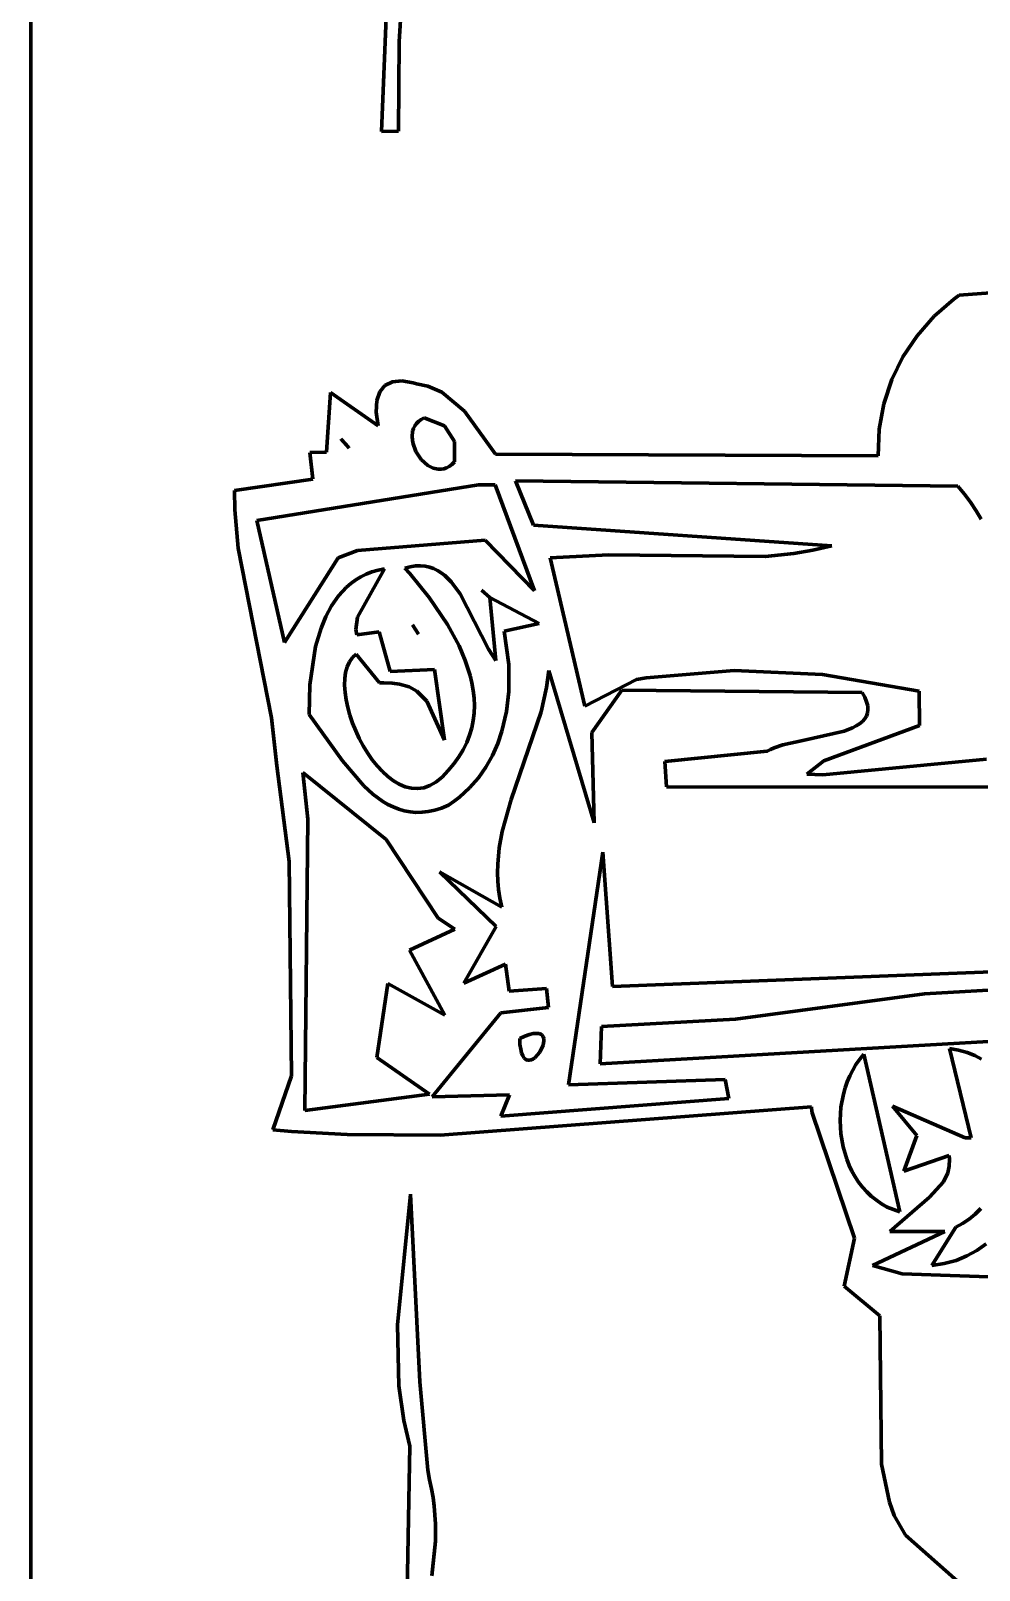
# Model space of a CAD drawing. Header units: millimetres. Extents: x 0 to 10.2, y 0 to 7.
# Drawn here: x 0 to 0.734, y 2.654 to 3.846 of the extents above; entities that cross this region are included whole.
import ezdxf

# ---------------------------------------------------------------- set-up
doc = ezdxf.new("R2010")
doc.units = ezdxf.units.MM
doc.layers.add('color#030303ff', color=7, linetype='CONTINUOUS', lineweight=100)
doc.layers.add('color#ffffffff', color=7, linetype='CONTINUOUS', lineweight=100)

msp = doc.modelspace()

# ---------------------------------------------------------------- linework, layer by layer
at = {"layer": 'color#030303ff'}
for p, q in [((0.2716, 3.7685), (0.2867, 4.1432)), ((0.2971, 4.028), (0.2852, 3.8378)), ((0.2852, 3.8378), (0.2847, 3.7687)), ((0.2847, 3.7687), (0.2716, 3.7685)), ((0.7189, 3.6416), (0.8909, 3.6551)), ((0.6995, 3.6253), (0.7147, 3.6385)), ((0.7147, 3.6385), (0.7189, 3.6416)), ((0.6863, 3.6103), (0.6995, 3.6253)), ((0.6754, 3.5939), (0.6863, 3.6103)), ((0.6668, 3.5763), (0.6754, 3.5939)), ((0.6606, 3.5575), (0.6668, 3.5763)), ((0.229, 3.52), (0.2322, 3.5662)), ((0.2322, 3.5662), (0.2689, 3.5405)), ((0.2679, 3.5601), (0.2702, 3.5669)), ((0.2702, 3.5669), (0.2742, 3.5718)), ((0.2742, 3.5718), (0.28, 3.5746)), ((0.28, 3.5746), (0.2873, 3.5753)), ((0.2873, 3.5753), (0.2962, 3.5738)), ((0.2962, 3.5738), (0.2986, 3.5731)), ((0.2986, 3.5731), (0.3076, 3.5712)), ((0.3076, 3.5712), (0.3182, 3.5665)), ((0.3182, 3.5665), (0.3358, 3.5518)), ((0.2674, 3.5512), (0.2679, 3.5601)), ((0.657, 3.5378), (0.6606, 3.5575)), ((0.2689, 3.5405), (0.2674, 3.5512)), ((0.2974, 3.5404), (0.2964, 3.5384)), ((0.2987, 3.5422), (0.2974, 3.5404)), ((0.3003, 3.5439), (0.2987, 3.5422)), ((0.3023, 3.5454), (0.3003, 3.5439)), ((0.3046, 3.5467), (0.3023, 3.5454)), ((0.3204, 3.5404), (0.3046, 3.5467)), ((0.3281, 3.5283), (0.3204, 3.5404)), ((0.3358, 3.5518), (0.3599, 3.5185)), ((0.2402, 3.5305), (0.2439, 3.5263)), ((0.2465, 3.5233), (0.2402, 3.5305)), ((0.2957, 3.5363), (0.2953, 3.5319)), ((0.2953, 3.5319), (0.2958, 3.5273)), ((0.2964, 3.5384), (0.2957, 3.5363)), ((0.3281, 3.5126), (0.3281, 3.5283)), ((0.6561, 3.5173), (0.657, 3.5378)), ((0.2162, 3.5199), (0.229, 3.52)), ((0.2183, 3.4993), (0.2162, 3.5199)), ((0.2439, 3.5263), (0.2465, 3.5233)), ((0.2958, 3.5273), (0.2982, 3.5205)), ((0.2982, 3.5205), (0.3023, 3.5145)), ((0.3599, 3.5185), (0.6561, 3.5173)), ((0.3023, 3.5145), (0.3075, 3.5098)), ((0.3075, 3.5098), (0.3115, 3.5078)), ((0.3115, 3.5078), (0.3156, 3.5069)), ((0.3156, 3.5069), (0.3177, 3.5069)), ((0.3177, 3.5069), (0.3198, 3.5072)), ((0.3198, 3.5072), (0.322, 3.508)), ((0.322, 3.508), (0.324, 3.5091)), ((0.324, 3.5091), (0.3261, 3.5106)), ((0.3261, 3.5106), (0.3281, 3.5126)), ((0.1577, 3.4904), (0.2183, 3.4993)), ((0.3467, 3.4949), (0.175, 3.4672)), ((0.3597, 3.4949), (0.3467, 3.4949)), ((0.3902, 3.4127), (0.3597, 3.4949)), ((0.3754, 3.4978), (0.3894, 3.4636)), ((0.718, 3.4938), (0.3754, 3.4978)), ((0.723, 3.4876), (0.718, 3.4938)), ((0.1579, 3.4754), (0.1577, 3.4904)), ((0.7276, 3.4813), (0.723, 3.4876)), ((0.732, 3.4748), (0.7276, 3.4813)), ((0.1605, 3.4457), (0.1579, 3.4754)), ((0.736, 3.4683), (0.732, 3.4748)), ((0.175, 3.4672), (0.1966, 3.3728)), ((0.3894, 3.4636), (0.6203, 3.4476)), ((0.1865, 3.3143), (0.1605, 3.4457)), ((0.2531, 3.4439), (0.3519, 3.4519)), ((0.3519, 3.4519), (0.3902, 3.4127)), ((0.6203, 3.4476), (0.6056, 3.4442)), ((0.1966, 3.3728), (0.238, 3.4384)), ((0.238, 3.4384), (0.2531, 3.4439)), ((0.4475, 3.4405), (0.4023, 3.4384)), ((0.4023, 3.4384), (0.4291, 3.3235)), ((0.5686, 3.4394), (0.4475, 3.4405)), ((0.5909, 3.4417), (0.5686, 3.4394)), ((0.6056, 3.4442), (0.5909, 3.4417)), ((0.2516, 3.4212), (0.2479, 3.4185)), ((0.2556, 3.4236), (0.2516, 3.4212)), ((0.2529, 3.3924), (0.274, 3.4298)), ((0.2598, 3.4256), (0.2556, 3.4236)), ((0.2642, 3.4274), (0.2598, 3.4256)), ((0.269, 3.4288), (0.2642, 3.4274)), ((0.274, 3.4298), (0.269, 3.4288)), ((0.2939, 3.4314), (0.2897, 3.4303)), ((0.2897, 3.4303), (0.2935, 3.4261)), ((0.2935, 3.4261), (0.3086, 3.4076)), ((0.2979, 3.432), (0.2939, 3.4314)), ((0.3017, 3.4321), (0.2979, 3.432)), ((0.3053, 3.4318), (0.3017, 3.4321)), ((0.3087, 3.4311), (0.3053, 3.4318)), ((0.3119, 3.43), (0.3087, 3.4311)), ((0.3149, 3.4285), (0.3119, 3.43)), ((0.3178, 3.4267), (0.3149, 3.4285)), ((0.3206, 3.4246), (0.3178, 3.4267)), ((0.3256, 3.4196), (0.3206, 3.4246)), ((0.2413, 3.4123), (0.2383, 3.4088)), ((0.2445, 3.4155), (0.2413, 3.4123)), ((0.2479, 3.4185), (0.2445, 3.4155)), ((0.3324, 3.4104), (0.3256, 3.4196)), ((0.3545, 3.3675), (0.3324, 3.4104)), ((0.3555, 3.4076), (0.3491, 3.4133)), ((0.3491, 3.4133), (0.3555, 3.4076)), ((0.233, 3.4012), (0.2285, 3.3928)), ((0.2383, 3.4088), (0.233, 3.4012)), ((0.3086, 3.4076), (0.3227, 3.3868)), ((0.3937, 3.3875), (0.3555, 3.4076)), ((0.3555, 3.4076), (0.3602, 3.3588)), ((0.2285, 3.3928), (0.2248, 3.3838)), ((0.2517, 3.3828), (0.2529, 3.3924)), ((0.2957, 3.3865), (0.3002, 3.3792)), ((0.3002, 3.3792), (0.2957, 3.3865)), ((0.3227, 3.3868), (0.3317, 3.3702)), ((0.3666, 3.3815), (0.3937, 3.3875)), ((0.2248, 3.3838), (0.2206, 3.3696)), ((0.2524, 3.3787), (0.2517, 3.3828)), ((0.2698, 3.381), (0.2524, 3.3787)), ((0.2784, 3.3503), (0.2698, 3.381)), ((0.3702, 3.3557), (0.3666, 3.3815)), ((0.2206, 3.3696), (0.2161, 3.34)), ((0.2491, 3.3611), (0.252, 3.3637)), ((0.252, 3.3637), (0.27, 3.3415)), ((0.3317, 3.3702), (0.3365, 3.3588)), ((0.3602, 3.3588), (0.3545, 3.3675)), ((0.2432, 3.3448), (0.2438, 3.3496)), ((0.2438, 3.3496), (0.245, 3.354)), ((0.245, 3.354), (0.2467, 3.3578)), ((0.2467, 3.3578), (0.2491, 3.3611)), ((0.3126, 3.3519), (0.2784, 3.3503)), ((0.3205, 3.2971), (0.3126, 3.3519)), ((0.3365, 3.3588), (0.3402, 3.3473)), ((0.3702, 3.3347), (0.3702, 3.3557)), ((0.4011, 3.351), (0.3995, 3.338)), ((0.4364, 3.2331), (0.4011, 3.351)), ((0.4766, 3.3454), (0.5447, 3.351)), ((0.5447, 3.351), (0.613, 3.348)), ((0.2161, 3.34), (0.2156, 3.3169)), ((0.243, 3.3396), (0.2432, 3.3448)), ((0.2434, 3.3341), (0.243, 3.3396)), ((0.27, 3.3415), (0.2735, 3.3416)), ((0.2735, 3.3416), (0.2799, 3.3413)), ((0.2799, 3.3413), (0.2856, 3.3406)), ((0.2856, 3.3406), (0.2929, 3.3384)), ((0.2929, 3.3384), (0.2989, 3.3351)), ((0.3402, 3.3473), (0.3416, 3.3414)), ((0.3416, 3.3414), (0.3426, 3.3356)), ((0.3995, 3.338), (0.3953, 3.319)), ((0.4291, 3.3235), (0.4691, 3.3442)), ((0.4691, 3.3442), (0.4766, 3.3454)), ((0.613, 3.348), (0.6879, 3.335)), ((0.2442, 3.3284), (0.2434, 3.3341)), ((0.2455, 3.3225), (0.2442, 3.3284)), ((0.2989, 3.3351), (0.3067, 3.3274)), ((0.3067, 3.3274), (0.3205, 3.2971)), ((0.3426, 3.3356), (0.3433, 3.3297)), ((0.3433, 3.3297), (0.3435, 3.3239)), ((0.3684, 3.3192), (0.3702, 3.3347)), ((0.4577, 3.3358), (0.4346, 3.3031)), ((0.6438, 3.334), (0.4577, 3.3358)), ((0.6459, 3.3303), (0.6438, 3.334)), ((0.6473, 3.3268), (0.6459, 3.3303)), ((0.6481, 3.3237), (0.6473, 3.3268)), ((0.6879, 3.335), (0.6883, 3.3084)), ((0.1905, 3.2772), (0.1865, 3.3143)), ((0.2156, 3.3169), (0.2414, 3.281)), ((0.2471, 3.3165), (0.2455, 3.3225)), ((0.2492, 3.3104), (0.2471, 3.3165)), ((0.3433, 3.3181), (0.3426, 3.3123)), ((0.3435, 3.3239), (0.3433, 3.3181)), ((0.3649, 3.3042), (0.3684, 3.3192)), ((0.3953, 3.319), (0.372, 3.2511)), ((0.6457, 3.3135), (0.6471, 3.3157)), ((0.6471, 3.3157), (0.6479, 3.3181)), ((0.6479, 3.3181), (0.6483, 3.3208)), ((0.6483, 3.3208), (0.6481, 3.3237)), ((0.2516, 3.3044), (0.2492, 3.3104)), ((0.2544, 3.2985), (0.2516, 3.3044)), ((0.3415, 3.3066), (0.3398, 3.3009)), ((0.3426, 3.3123), (0.3415, 3.3066)), ((0.3616, 3.2945), (0.3649, 3.3042)), ((0.4346, 3.3031), (0.4364, 3.2331)), ((0.5979, 3.2969), (0.6299, 3.3041)), ((0.6883, 3.3084), (0.6142, 3.281)), ((0.6299, 3.3041), (0.6364, 3.3066)), ((0.6364, 3.3066), (0.6393, 3.3081)), ((0.6393, 3.3081), (0.6418, 3.3097)), ((0.6418, 3.3097), (0.644, 3.3115)), ((0.644, 3.3115), (0.6457, 3.3135)), ((0.2574, 3.2927), (0.2544, 3.2985)), ((0.2608, 3.2872), (0.2574, 3.2927)), ((0.3377, 3.2952), (0.3349, 3.2897)), ((0.3398, 3.3009), (0.3377, 3.2952)), ((0.3575, 3.2852), (0.3616, 3.2945)), ((0.5703, 3.2886), (0.5729, 3.29)), ((0.5729, 3.29), (0.5758, 3.2912)), ((0.5758, 3.2912), (0.5824, 3.2934)), ((0.5824, 3.2934), (0.5979, 3.2969)), ((0.2414, 3.281), (0.2578, 3.2618)), ((0.2644, 3.282), (0.2608, 3.2872)), ((0.2682, 3.2772), (0.2644, 3.282)), ((0.3277, 3.2788), (0.3232, 3.2735)), ((0.3316, 3.2842), (0.3277, 3.2788)), ((0.3349, 3.2897), (0.3316, 3.2842)), ((0.3525, 3.2763), (0.3575, 3.2852)), ((0.4911, 3.2807), (0.5703, 3.2886)), ((0.4924, 3.261), (0.4911, 3.2807)), ((0.6142, 3.281), (0.6011, 3.2707)), ((0.6133, 3.2704), (0.7401, 3.2824)), ((0.2001, 3.2031), (0.1905, 3.2772)), ((0.2107, 3.272), (0.2146, 3.236)), ((0.2752, 3.2203), (0.2107, 3.272)), ((0.2723, 3.2728), (0.2682, 3.2772)), ((0.2765, 3.269), (0.2723, 3.2728)), ((0.2809, 3.2657), (0.2765, 3.269)), ((0.3186, 3.2685), (0.3138, 3.2646)), ((0.3232, 3.2735), (0.3186, 3.2685)), ((0.3398, 3.2602), (0.3466, 3.268)), ((0.3466, 3.268), (0.3525, 3.2763)), ((0.6011, 3.2707), (0.6133, 3.2704)), ((0.2578, 3.2618), (0.265, 3.2552)), ((0.265, 3.2552), (0.2726, 3.2497)), ((0.2854, 3.263), (0.2809, 3.2657)), ((0.29, 3.2611), (0.2854, 3.263)), ((0.2947, 3.26), (0.29, 3.2611)), ((0.2995, 3.2597), (0.2947, 3.26)), ((0.3043, 3.2603), (0.2995, 3.2597)), ((0.3091, 3.262), (0.3043, 3.2603)), ((0.3138, 3.2646), (0.3091, 3.262)), ((0.3321, 3.2531), (0.3398, 3.2602)), ((0.7502, 3.2606), (0.4924, 3.261)), ((0.2726, 3.2497), (0.2766, 3.2474)), ((0.2766, 3.2474), (0.2807, 3.2454)), ((0.2807, 3.2454), (0.2849, 3.2437)), ((0.2849, 3.2437), (0.2892, 3.2425)), ((0.2892, 3.2425), (0.2937, 3.2416)), ((0.3078, 3.2418), (0.3129, 3.2429)), ((0.3129, 3.2429), (0.318, 3.2445)), ((0.318, 3.2445), (0.3234, 3.2467)), ((0.3234, 3.2467), (0.3279, 3.2498)), ((0.3279, 3.2498), (0.3321, 3.2531)), ((0.372, 3.2511), (0.3651, 3.2264)), ((0.2146, 3.236), (0.2122, 3.0103)), ((0.2937, 3.2416), (0.2982, 3.2412)), ((0.2982, 3.2412), (0.303, 3.2413)), ((0.303, 3.2413), (0.3078, 3.2418)), ((0.3154, 3.1594), (0.2752, 3.2203)), ((0.3651, 3.2264), (0.3628, 3.2138)), ((0.3628, 3.2138), (0.3616, 3.201)), ((0.4164, 3.0303), (0.4429, 3.2103)), ((0.4429, 3.2103), (0.4506, 3.1063)), ((0.2018, 3.0373), (0.2001, 3.2031)), ((0.3647, 3.1679), (0.3164, 3.1952)), ((0.3164, 3.1952), (0.3604, 3.1528)), ((0.3616, 3.201), (0.3615, 3.1945)), ((0.3615, 3.1945), (0.3617, 3.188)), ((0.3617, 3.188), (0.3623, 3.1814)), ((0.3623, 3.1814), (0.3633, 3.1747)), ((0.3633, 3.1747), (0.3647, 3.1679)), ((0.3284, 3.1507), (0.3154, 3.1594)), ((0.2933, 3.1346), (0.3284, 3.1507)), ((0.3604, 3.1528), (0.3353, 3.109)), ((0.3206, 3.0842), (0.2933, 3.1346)), ((0.3353, 3.109), (0.3677, 3.1238)), ((0.3677, 3.1238), (0.3705, 3.1028)), ((0.4506, 3.1063), (0.7962, 3.1197)), ((0.2681, 3.0514), (0.2765, 3.1087)), ((0.2765, 3.1087), (0.3206, 3.0842)), ((0.3705, 3.1028), (0.3993, 3.1048)), ((0.3993, 3.1048), (0.4008, 3.09)), ((0.6921, 3.1008), (0.5458, 3.081)), ((0.8114, 3.1075), (0.6921, 3.1008)), ((0.4008, 3.09), (0.3641, 3.0859)), ((0.3641, 3.0859), (0.3108, 3.0209)), ((0.4419, 3.0755), (0.441, 3.0464)), ((0.5458, 3.081), (0.4419, 3.0755)), ((0.3786, 3.066), (0.3826, 3.0678)), ((0.3788, 3.0615), (0.3786, 3.066)), ((0.3826, 3.0678), (0.3861, 3.0691)), ((0.3861, 3.0691), (0.389, 3.0699)), ((0.389, 3.0699), (0.3915, 3.0701)), ((0.3915, 3.0701), (0.3935, 3.07)), ((0.3935, 3.07), (0.395, 3.0694)), ((0.395, 3.0694), (0.3961, 3.0686)), ((0.3961, 3.0686), (0.3969, 3.0674)), ((0.3974, 3.0644), (0.3968, 3.0609)), ((0.3969, 3.0674), (0.3973, 3.066)), ((0.3973, 3.066), (0.3974, 3.0644)), ((0.441, 3.0464), (0.8333, 3.0691)), ((0.3087, 3.023), (0.2681, 3.0514)), ((0.3794, 3.0579), (0.3788, 3.0615)), ((0.3801, 3.055), (0.3794, 3.0579)), ((0.381, 3.0527), (0.3801, 3.055)), ((0.3821, 3.051), (0.381, 3.0527)), ((0.3942, 3.0555), (0.3903, 3.0512)), ((0.3968, 3.0609), (0.3942, 3.0555)), ((0.645, 3.054), (0.6419, 3.0501)), ((0.6729, 2.9319), (0.645, 3.054)), ((0.7114, 3.0583), (0.7283, 2.9893)), ((0.7185, 3.0572), (0.7114, 3.0583)), ((0.7251, 3.0554), (0.7185, 3.0572)), ((0.731, 3.053), (0.7251, 3.0554)), ((0.7363, 3.0501), (0.731, 3.053)), ((0.3833, 3.0499), (0.3821, 3.051)), ((0.3846, 3.0494), (0.3833, 3.0499)), ((0.386, 3.0493), (0.3846, 3.0494)), ((0.3874, 3.0496), (0.386, 3.0493)), ((0.3889, 3.0502), (0.3874, 3.0496)), ((0.3903, 3.0512), (0.3889, 3.0502)), ((0.6365, 3.0417), (0.6342, 3.0373)), ((0.639, 3.046), (0.6365, 3.0417)), ((0.6419, 3.0501), (0.639, 3.046)), ((0.1875, 2.9953), (0.2018, 3.0373)), ((0.5378, 3.0343), (0.4164, 3.0303)), ((0.5407, 3.0196), (0.5378, 3.0343)), ((0.6306, 3.0278), (0.6293, 3.0229)), ((0.6323, 3.0326), (0.6306, 3.0278)), ((0.6342, 3.0373), (0.6323, 3.0326)), ((0.2122, 3.0103), (0.3087, 3.023)), ((0.3108, 3.0209), (0.3706, 3.0225)), ((0.3706, 3.0225), (0.3639, 3.0061)), ((0.3639, 3.0061), (0.5407, 3.0196)), ((0.6293, 3.0229), (0.6274, 3.0129)), ((0.6046, 3.0131), (0.3171, 2.9914)), ((0.6048, 3.0093), (0.6046, 3.0131)), ((0.6378, 2.9115), (0.6048, 3.0093)), ((0.6274, 3.0129), (0.6268, 3.0026)), ((0.7236, 2.9893), (0.6672, 3.0137)), ((0.6672, 3.0137), (0.6862, 2.991)), ((0.2019, 2.9942), (0.1875, 2.9953)), ((0.2451, 2.9919), (0.2019, 2.9942)), ((0.3171, 2.9914), (0.2451, 2.9919)), ((0.6268, 3.0026), (0.6274, 2.9924)), ((0.6274, 2.9924), (0.6291, 2.9823)), ((0.6291, 2.9823), (0.6319, 2.9726)), ((0.6862, 2.991), (0.6762, 2.9633)), ((0.7283, 2.9893), (0.7236, 2.9893)), ((0.6319, 2.9726), (0.6338, 2.9679)), ((0.6762, 2.9633), (0.7112, 2.9756)), ((0.7112, 2.9756), (0.7115, 2.9726)), ((0.7115, 2.9726), (0.7113, 2.9672)), ((0.6338, 2.9679), (0.6359, 2.9634)), ((0.6359, 2.9634), (0.6384, 2.9591)), ((0.6384, 2.9591), (0.6411, 2.9549)), ((0.7101, 2.9621), (0.7067, 2.9552)), ((0.7113, 2.9672), (0.7101, 2.9621)), ((0.284, 2.8444), (0.2941, 2.9456)), ((0.2941, 2.9456), (0.3014, 2.8004)), ((0.6411, 2.9549), (0.6441, 2.951)), ((0.6441, 2.951), (0.6474, 2.9474)), ((0.6474, 2.9474), (0.6509, 2.944)), ((0.7067, 2.9552), (0.696, 2.9433)), ((0.6509, 2.944), (0.6548, 2.9409)), ((0.6548, 2.9409), (0.6589, 2.9381)), ((0.6589, 2.9381), (0.6633, 2.9356)), ((0.6633, 2.9356), (0.668, 2.9336)), ((0.696, 2.9433), (0.6653, 2.9166)), ((0.668, 2.9336), (0.6729, 2.9319)), ((0.7314, 2.9302), (0.7358, 2.9345)), ((0.7163, 2.92), (0.7216, 2.9229)), ((0.7216, 2.9229), (0.7267, 2.9263)), ((0.7267, 2.9263), (0.7314, 2.9302)), ((0.6299, 2.8744), (0.6378, 2.9115)), ((0.7079, 2.9167), (0.6519, 2.8904)), ((0.6653, 2.9166), (0.7079, 2.9167)), ((0.6978, 2.8904), (0.7163, 2.92)), ((0.7249, 2.8978), (0.7165, 2.8943)), ((0.7327, 2.902), (0.7249, 2.8978)), ((0.7399, 2.9071), (0.7327, 2.902)), ((0.6519, 2.8904), (0.6749, 2.8838)), ((0.7074, 2.8919), (0.6978, 2.8904)), ((0.7165, 2.8943), (0.7074, 2.8919)), ((0.6575, 2.8515), (0.6299, 2.8744)), ((0.6749, 2.8838), (0.7885, 2.88)), ((0.6589, 2.7365), (0.6575, 2.8515)), ((0.2851, 2.7972), (0.284, 2.8444)), ((0.2889, 2.7704), (0.2851, 2.7972)), ((0.3014, 2.8004), (0.3075, 2.7319)), ((0.2936, 2.7506), (0.2889, 2.7704)), ((0.2914, 2.6381), (0.2936, 2.7506)), ((0.3075, 2.7319), (0.3088, 2.7243)), ((0.665, 2.7072), (0.6589, 2.7365)), ((0.3088, 2.7243), (0.3104, 2.7175)), ((0.3104, 2.7175), (0.3116, 2.7107)), ((0.3116, 2.7107), (0.3125, 2.7039)), ((0.6686, 2.6969), (0.665, 2.7072)), ((0.3125, 2.7039), (0.3134, 2.6903)), ((0.6773, 2.6815), (0.6686, 2.6969)), ((0.3134, 2.6903), (0.3133, 2.6768)), ((0.3133, 2.6768), (0.3105, 2.65)), ((0.7331, 2.6323), (0.6773, 2.6815))]:
    msp.add_line(p, q, dxfattribs=at)
at = {"layer": 'color#ffffffff'}
for p, q in [((0, 0), (0, 7.0278)), ((0.2867, 4.1432), (0.2716, 3.7685)), ((0.2852, 3.8378), (0.2971, 4.028)), ((0.2847, 3.7687), (0.2852, 3.8378)), ((0.2716, 3.7685), (0.2847, 3.7687)), ((0.8909, 3.6551), (0.7189, 3.6416)), ((0.7147, 3.6385), (0.6995, 3.6253)), ((0.7189, 3.6416), (0.7147, 3.6385)), ((0.6995, 3.6253), (0.6863, 3.6103)), ((0.6863, 3.6103), (0.6754, 3.5939)), ((0.6754, 3.5939), (0.6668, 3.5763)), ((0.6668, 3.5763), (0.6606, 3.5575)), ((0.2322, 3.5662), (0.229, 3.52)), ((0.2689, 3.5405), (0.2322, 3.5662)), ((0.2702, 3.5669), (0.2679, 3.5601)), ((0.2742, 3.5718), (0.2702, 3.5669)), ((0.28, 3.5746), (0.2742, 3.5718)), ((0.2873, 3.5753), (0.28, 3.5746)), ((0.2962, 3.5738), (0.2873, 3.5753)), ((0.2986, 3.5731), (0.2962, 3.5738)), ((0.3076, 3.5712), (0.2986, 3.5731)), ((0.3182, 3.5665), (0.3076, 3.5712)), ((0.3358, 3.5518), (0.3182, 3.5665)), ((0.2679, 3.5601), (0.2674, 3.5512)), ((0.6606, 3.5575), (0.657, 3.5378)), ((0.2674, 3.5512), (0.2689, 3.5405)), ((0.2964, 3.5384), (0.2974, 3.5404)), ((0.2974, 3.5404), (0.2987, 3.5422)), ((0.2987, 3.5422), (0.3003, 3.5439)), ((0.3003, 3.5439), (0.3023, 3.5454)), ((0.3023, 3.5454), (0.3046, 3.5467)), ((0.3046, 3.5467), (0.3204, 3.5404)), ((0.3204, 3.5404), (0.3281, 3.5283)), ((0.3599, 3.5185), (0.3358, 3.5518)), ((0.2402, 3.5305), (0.2465, 3.5233)), ((0.2439, 3.5263), (0.2402, 3.5305)), ((0.2953, 3.5319), (0.2957, 3.5363)), ((0.2958, 3.5273), (0.2953, 3.5319)), ((0.2957, 3.5363), (0.2964, 3.5384)), ((0.3281, 3.5283), (0.3281, 3.5126)), ((0.657, 3.5378), (0.6561, 3.5173)), ((0.229, 3.52), (0.2162, 3.5199)), ((0.2162, 3.5199), (0.2183, 3.4993)), ((0.2465, 3.5233), (0.2439, 3.5263)), ((0.2982, 3.5205), (0.2958, 3.5273)), ((0.3023, 3.5145), (0.2982, 3.5205)), ((0.6561, 3.5173), (0.3599, 3.5185)), ((0.3075, 3.5098), (0.3023, 3.5145)), ((0.3115, 3.5078), (0.3075, 3.5098)), ((0.3156, 3.5069), (0.3115, 3.5078)), ((0.3177, 3.5069), (0.3156, 3.5069)), ((0.3198, 3.5072), (0.3177, 3.5069)), ((0.322, 3.508), (0.3198, 3.5072)), ((0.324, 3.5091), (0.322, 3.508)), ((0.3261, 3.5106), (0.324, 3.5091)), ((0.3281, 3.5126), (0.3261, 3.5106)), ((0.2183, 3.4993), (0.1577, 3.4904)), ((0.175, 3.4672), (0.3467, 3.4949)), ((0.3467, 3.4949), (0.3597, 3.4949)), ((0.3597, 3.4949), (0.3902, 3.4127)), ((0.3754, 3.4978), (0.718, 3.4938)), ((0.3894, 3.4636), (0.3754, 3.4978)), ((0.718, 3.4938), (0.723, 3.4876)), ((0.1577, 3.4904), (0.1579, 3.4754)), ((0.723, 3.4876), (0.7276, 3.4813)), ((0.7276, 3.4813), (0.732, 3.4748)), ((0.1579, 3.4754), (0.1605, 3.4457)), ((0.732, 3.4748), (0.736, 3.4683)), ((0.1966, 3.3728), (0.175, 3.4672)), ((0.6203, 3.4476), (0.3894, 3.4636)), ((0.1605, 3.4457), (0.1865, 3.3143)), ((0.3519, 3.4519), (0.2531, 3.4439)), ((0.3902, 3.4127), (0.3519, 3.4519)), ((0.6056, 3.4442), (0.6203, 3.4476)), ((0.238, 3.4384), (0.1966, 3.3728)), ((0.2531, 3.4439), (0.238, 3.4384)), ((0.4023, 3.4384), (0.4475, 3.4405)), ((0.4291, 3.3235), (0.4023, 3.4384)), ((0.4475, 3.4405), (0.5686, 3.4394)), ((0.5686, 3.4394), (0.5909, 3.4417)), ((0.5909, 3.4417), (0.6056, 3.4442)), ((0.2479, 3.4185), (0.2516, 3.4212)), ((0.2516, 3.4212), (0.2556, 3.4236)), ((0.274, 3.4298), (0.2529, 3.3924)), ((0.2556, 3.4236), (0.2598, 3.4256)), ((0.2598, 3.4256), (0.2642, 3.4274)), ((0.2642, 3.4274), (0.269, 3.4288)), ((0.269, 3.4288), (0.274, 3.4298)), ((0.2897, 3.4303), (0.2939, 3.4314)), ((0.2935, 3.4261), (0.2897, 3.4303)), ((0.3086, 3.4076), (0.2935, 3.4261)), ((0.2939, 3.4314), (0.2979, 3.432)), ((0.2979, 3.432), (0.3017, 3.4321)), ((0.3017, 3.4321), (0.3053, 3.4318)), ((0.3053, 3.4318), (0.3087, 3.4311)), ((0.3087, 3.4311), (0.3119, 3.43)), ((0.3119, 3.43), (0.3149, 3.4285)), ((0.3149, 3.4285), (0.3178, 3.4267)), ((0.3178, 3.4267), (0.3206, 3.4246)), ((0.3206, 3.4246), (0.3256, 3.4196)), ((0.2383, 3.4088), (0.2413, 3.4123)), ((0.2413, 3.4123), (0.2445, 3.4155)), ((0.2445, 3.4155), (0.2479, 3.4185)), ((0.3256, 3.4196), (0.3324, 3.4104)), ((0.3324, 3.4104), (0.3545, 3.3675)), ((0.3555, 3.4076), (0.3491, 3.4133)), ((0.3491, 3.4133), (0.3555, 3.4076)), ((0.2285, 3.3928), (0.233, 3.4012)), ((0.233, 3.4012), (0.2383, 3.4088)), ((0.3227, 3.3868), (0.3086, 3.4076)), ((0.3602, 3.3588), (0.3555, 3.4076)), ((0.3555, 3.4076), (0.3937, 3.3875)), ((0.2248, 3.3838), (0.2285, 3.3928)), ((0.2529, 3.3924), (0.2517, 3.3828)), ((0.2957, 3.3865), (0.3002, 3.3792)), ((0.3002, 3.3792), (0.2957, 3.3865)), ((0.3317, 3.3702), (0.3227, 3.3868)), ((0.3937, 3.3875), (0.3666, 3.3815)), ((0.2206, 3.3696), (0.2248, 3.3838)), ((0.2517, 3.3828), (0.2524, 3.3787)), ((0.2524, 3.3787), (0.2698, 3.381)), ((0.2698, 3.381), (0.2784, 3.3503)), ((0.3666, 3.3815), (0.3702, 3.3557)), ((0.2161, 3.34), (0.2206, 3.3696)), ((0.252, 3.3637), (0.2491, 3.3611)), ((0.27, 3.3415), (0.252, 3.3637)), ((0.3365, 3.3588), (0.3317, 3.3702)), ((0.3545, 3.3675), (0.3602, 3.3588)), ((0.2438, 3.3496), (0.2432, 3.3448)), ((0.245, 3.354), (0.2438, 3.3496)), ((0.2467, 3.3578), (0.245, 3.354)), ((0.2491, 3.3611), (0.2467, 3.3578)), ((0.2784, 3.3503), (0.3126, 3.3519)), ((0.3126, 3.3519), (0.3205, 3.2971)), ((0.3402, 3.3473), (0.3365, 3.3588)), ((0.3702, 3.3557), (0.3702, 3.3347)), ((0.3995, 3.338), (0.4011, 3.351)), ((0.4011, 3.351), (0.4364, 3.2331)), ((0.5447, 3.351), (0.4766, 3.3454)), ((0.613, 3.348), (0.5447, 3.351)), ((0.2156, 3.3169), (0.2161, 3.34)), ((0.2432, 3.3448), (0.243, 3.3396)), ((0.243, 3.3396), (0.2434, 3.3341)), ((0.2735, 3.3416), (0.27, 3.3415)), ((0.2799, 3.3413), (0.2735, 3.3416)), ((0.2856, 3.3406), (0.2799, 3.3413)), ((0.2929, 3.3384), (0.2856, 3.3406)), ((0.2989, 3.3351), (0.2929, 3.3384)), ((0.3416, 3.3414), (0.3402, 3.3473)), ((0.3426, 3.3356), (0.3416, 3.3414)), ((0.3953, 3.319), (0.3995, 3.338)), ((0.4691, 3.3442), (0.4291, 3.3235)), ((0.4766, 3.3454), (0.4691, 3.3442)), ((0.6879, 3.335), (0.613, 3.348)), ((0.2434, 3.3341), (0.2442, 3.3284)), ((0.2442, 3.3284), (0.2455, 3.3225)), ((0.3067, 3.3274), (0.2989, 3.3351)), ((0.3205, 3.2971), (0.3067, 3.3274)), ((0.3433, 3.3297), (0.3426, 3.3356)), ((0.3435, 3.3239), (0.3433, 3.3297)), ((0.3702, 3.3347), (0.3684, 3.3192)), ((0.4346, 3.3031), (0.4577, 3.3358)), ((0.4577, 3.3358), (0.6438, 3.334)), ((0.6438, 3.334), (0.6459, 3.3303)), ((0.6459, 3.3303), (0.6473, 3.3268)), ((0.6473, 3.3268), (0.6481, 3.3237)), ((0.6883, 3.3084), (0.6879, 3.335)), ((0.1865, 3.3143), (0.1905, 3.2772)), ((0.2414, 3.281), (0.2156, 3.3169)), ((0.2455, 3.3225), (0.2471, 3.3165)), ((0.2471, 3.3165), (0.2492, 3.3104)), ((0.3426, 3.3123), (0.3433, 3.3181)), ((0.3433, 3.3181), (0.3435, 3.3239)), ((0.3684, 3.3192), (0.3649, 3.3042)), ((0.372, 3.2511), (0.3953, 3.319)), ((0.6471, 3.3157), (0.6457, 3.3135)), ((0.6479, 3.3181), (0.6471, 3.3157)), ((0.6483, 3.3208), (0.6479, 3.3181)), ((0.6481, 3.3237), (0.6483, 3.3208)), ((0.2492, 3.3104), (0.2516, 3.3044)), ((0.2516, 3.3044), (0.2544, 3.2985)), ((0.3398, 3.3009), (0.3415, 3.3066)), ((0.3415, 3.3066), (0.3426, 3.3123)), ((0.3649, 3.3042), (0.3616, 3.2945)), ((0.4364, 3.2331), (0.4346, 3.3031)), ((0.6299, 3.3041), (0.5979, 3.2969)), ((0.6142, 3.281), (0.6883, 3.3084)), ((0.6364, 3.3066), (0.6299, 3.3041)), ((0.6393, 3.3081), (0.6364, 3.3066)), ((0.6418, 3.3097), (0.6393, 3.3081)), ((0.644, 3.3115), (0.6418, 3.3097)), ((0.6457, 3.3135), (0.644, 3.3115)), ((0.2544, 3.2985), (0.2574, 3.2927)), ((0.2574, 3.2927), (0.2608, 3.2872)), ((0.3349, 3.2897), (0.3377, 3.2952)), ((0.3377, 3.2952), (0.3398, 3.3009)), ((0.3616, 3.2945), (0.3575, 3.2852)), ((0.5729, 3.29), (0.5703, 3.2886)), ((0.5758, 3.2912), (0.5729, 3.29)), ((0.5824, 3.2934), (0.5758, 3.2912)), ((0.5979, 3.2969), (0.5824, 3.2934)), ((0.2578, 3.2618), (0.2414, 3.281)), ((0.2608, 3.2872), (0.2644, 3.282)), ((0.2644, 3.282), (0.2682, 3.2772)), ((0.3232, 3.2735), (0.3277, 3.2788)), ((0.3277, 3.2788), (0.3316, 3.2842)), ((0.3316, 3.2842), (0.3349, 3.2897)), ((0.3575, 3.2852), (0.3525, 3.2763)), ((0.5703, 3.2886), (0.4911, 3.2807)), ((0.4911, 3.2807), (0.4924, 3.261)), ((0.6011, 3.2707), (0.6142, 3.281)), ((0.7401, 3.2824), (0.6133, 3.2704)), ((0.1905, 3.2772), (0.2001, 3.2031)), ((0.2107, 3.272), (0.2752, 3.2203)), ((0.2146, 3.236), (0.2107, 3.272)), ((0.2682, 3.2772), (0.2723, 3.2728)), ((0.2723, 3.2728), (0.2765, 3.269)), ((0.2765, 3.269), (0.2809, 3.2657)), ((0.3138, 3.2646), (0.3186, 3.2685)), ((0.3186, 3.2685), (0.3232, 3.2735)), ((0.3466, 3.268), (0.3398, 3.2602)), ((0.3525, 3.2763), (0.3466, 3.268)), ((0.6133, 3.2704), (0.6011, 3.2707)), ((0.265, 3.2552), (0.2578, 3.2618)), ((0.2726, 3.2497), (0.265, 3.2552)), ((0.2809, 3.2657), (0.2854, 3.263)), ((0.2854, 3.263), (0.29, 3.2611)), ((0.29, 3.2611), (0.2947, 3.26)), ((0.2947, 3.26), (0.2995, 3.2597)), ((0.2995, 3.2597), (0.3043, 3.2603)), ((0.3043, 3.2603), (0.3091, 3.262)), ((0.3091, 3.262), (0.3138, 3.2646)), ((0.3398, 3.2602), (0.3321, 3.2531)), ((0.4924, 3.261), (0.7502, 3.2606)), ((0.2766, 3.2474), (0.2726, 3.2497)), ((0.2807, 3.2454), (0.2766, 3.2474)), ((0.2849, 3.2437), (0.2807, 3.2454)), ((0.2892, 3.2425), (0.2849, 3.2437)), ((0.2937, 3.2416), (0.2892, 3.2425)), ((0.3129, 3.2429), (0.3078, 3.2418)), ((0.318, 3.2445), (0.3129, 3.2429)), ((0.3234, 3.2467), (0.318, 3.2445)), ((0.3279, 3.2498), (0.3234, 3.2467)), ((0.3321, 3.2531), (0.3279, 3.2498)), ((0.3651, 3.2264), (0.372, 3.2511)), ((0.2122, 3.0103), (0.2146, 3.236)), ((0.2982, 3.2412), (0.2937, 3.2416)), ((0.303, 3.2413), (0.2982, 3.2412)), ((0.3078, 3.2418), (0.303, 3.2413)), ((0.2752, 3.2203), (0.3154, 3.1594)), ((0.3628, 3.2138), (0.3651, 3.2264)), ((0.3616, 3.201), (0.3628, 3.2138)), ((0.4429, 3.2103), (0.4164, 3.0303)), ((0.4506, 3.1063), (0.4429, 3.2103)), ((0.2001, 3.2031), (0.2018, 3.0373)), ((0.3604, 3.1528), (0.3164, 3.1952)), ((0.3164, 3.1952), (0.3647, 3.1679)), ((0.3615, 3.1945), (0.3616, 3.201)), ((0.3617, 3.188), (0.3615, 3.1945)), ((0.3623, 3.1814), (0.3617, 3.188)), ((0.3633, 3.1747), (0.3623, 3.1814)), ((0.3647, 3.1679), (0.3633, 3.1747)), ((0.3154, 3.1594), (0.3284, 3.1507)), ((0.3284, 3.1507), (0.2933, 3.1346)), ((0.3353, 3.109), (0.3604, 3.1528)), ((0.2933, 3.1346), (0.3206, 3.0842)), ((0.3677, 3.1238), (0.3353, 3.109)), ((0.3705, 3.1028), (0.3677, 3.1238)), ((0.7962, 3.1197), (0.4506, 3.1063)), ((0.2765, 3.1087), (0.2681, 3.0514)), ((0.3206, 3.0842), (0.2765, 3.1087)), ((0.3993, 3.1048), (0.3705, 3.1028)), ((0.4008, 3.09), (0.3993, 3.1048)), ((0.5458, 3.081), (0.6921, 3.1008)), ((0.6921, 3.1008), (0.8114, 3.1075)), ((0.3641, 3.0859), (0.4008, 3.09)), ((0.3108, 3.0209), (0.3641, 3.0859)), ((0.441, 3.0464), (0.4419, 3.0755)), ((0.4419, 3.0755), (0.5458, 3.081)), ((0.3826, 3.0678), (0.3786, 3.066)), ((0.3786, 3.066), (0.3788, 3.0615)), ((0.3861, 3.0691), (0.3826, 3.0678)), ((0.389, 3.0699), (0.3861, 3.0691)), ((0.3915, 3.0701), (0.389, 3.0699)), ((0.3935, 3.07), (0.3915, 3.0701)), ((0.395, 3.0694), (0.3935, 3.07)), ((0.3961, 3.0686), (0.395, 3.0694)), ((0.3969, 3.0674), (0.3961, 3.0686)), ((0.3968, 3.0609), (0.3974, 3.0644)), ((0.3973, 3.066), (0.3969, 3.0674)), ((0.3974, 3.0644), (0.3973, 3.066)), ((0.8333, 3.0691), (0.441, 3.0464)), ((0.2681, 3.0514), (0.3087, 3.023)), ((0.3788, 3.0615), (0.3794, 3.0579)), ((0.3794, 3.0579), (0.3801, 3.055)), ((0.3801, 3.055), (0.381, 3.0527)), ((0.381, 3.0527), (0.3821, 3.051)), ((0.3903, 3.0512), (0.3942, 3.0555)), ((0.3942, 3.0555), (0.3968, 3.0609)), ((0.6419, 3.0501), (0.645, 3.054)), ((0.645, 3.054), (0.6729, 2.9319)), ((0.7114, 3.0583), (0.7185, 3.0572)), ((0.7283, 2.9893), (0.7114, 3.0583)), ((0.7185, 3.0572), (0.7251, 3.0554)), ((0.7251, 3.0554), (0.731, 3.053)), ((0.731, 3.053), (0.7363, 3.0501)), ((0.3821, 3.051), (0.3833, 3.0499)), ((0.3833, 3.0499), (0.3846, 3.0494)), ((0.3846, 3.0494), (0.386, 3.0493)), ((0.386, 3.0493), (0.3874, 3.0496)), ((0.3874, 3.0496), (0.3889, 3.0502)), ((0.3889, 3.0502), (0.3903, 3.0512)), ((0.6342, 3.0373), (0.6365, 3.0417)), ((0.6365, 3.0417), (0.639, 3.046)), ((0.639, 3.046), (0.6419, 3.0501)), ((0.2018, 3.0373), (0.1875, 2.9953)), ((0.4164, 3.0303), (0.5378, 3.0343)), ((0.5378, 3.0343), (0.5407, 3.0196)), ((0.6293, 3.0229), (0.6306, 3.0278)), ((0.6306, 3.0278), (0.6323, 3.0326)), ((0.6323, 3.0326), (0.6342, 3.0373)), ((0.3087, 3.023), (0.2122, 3.0103)), ((0.3706, 3.0225), (0.3108, 3.0209)), ((0.3639, 3.0061), (0.3706, 3.0225)), ((0.5407, 3.0196), (0.3639, 3.0061)), ((0.6274, 3.0129), (0.6293, 3.0229)), ((0.3171, 2.9914), (0.6046, 3.0131)), ((0.6046, 3.0131), (0.6048, 3.0093)), ((0.6048, 3.0093), (0.6378, 2.9115)), ((0.6268, 3.0026), (0.6274, 3.0129)), ((0.6862, 2.991), (0.6672, 3.0137)), ((0.6672, 3.0137), (0.7236, 2.9893)), ((0.1875, 2.9953), (0.2019, 2.9942)), ((0.2019, 2.9942), (0.2451, 2.9919)), ((0.2451, 2.9919), (0.3171, 2.9914)), ((0.6274, 2.9924), (0.6268, 3.0026)), ((0.6291, 2.9823), (0.6274, 2.9924)), ((0.6319, 2.9726), (0.6291, 2.9823)), ((0.6762, 2.9633), (0.6862, 2.991)), ((0.7236, 2.9893), (0.7283, 2.9893)), ((0.6338, 2.9679), (0.6319, 2.9726)), ((0.7112, 2.9756), (0.6762, 2.9633)), ((0.7115, 2.9726), (0.7112, 2.9756)), ((0.7113, 2.9672), (0.7115, 2.9726)), ((0.6359, 2.9634), (0.6338, 2.9679)), ((0.6384, 2.9591), (0.6359, 2.9634)), ((0.6411, 2.9549), (0.6384, 2.9591)), ((0.7067, 2.9552), (0.7101, 2.9621)), ((0.7101, 2.9621), (0.7113, 2.9672)), ((0.2941, 2.9456), (0.284, 2.8444)), ((0.3014, 2.8004), (0.2941, 2.9456)), ((0.6441, 2.951), (0.6411, 2.9549)), ((0.6474, 2.9474), (0.6441, 2.951)), ((0.6509, 2.944), (0.6474, 2.9474)), ((0.696, 2.9433), (0.7067, 2.9552)), ((0.6548, 2.9409), (0.6509, 2.944)), ((0.6589, 2.9381), (0.6548, 2.9409)), ((0.6633, 2.9356), (0.6589, 2.9381)), ((0.668, 2.9336), (0.6633, 2.9356)), ((0.6653, 2.9166), (0.696, 2.9433)), ((0.6729, 2.9319), (0.668, 2.9336)), ((0.7358, 2.9345), (0.7314, 2.9302)), ((0.7216, 2.9229), (0.7163, 2.92)), ((0.7267, 2.9263), (0.7216, 2.9229)), ((0.7314, 2.9302), (0.7267, 2.9263)), ((0.6378, 2.9115), (0.6299, 2.8744)), ((0.6519, 2.8904), (0.7079, 2.9167)), ((0.7079, 2.9167), (0.6653, 2.9166)), ((0.7163, 2.92), (0.6978, 2.8904)), ((0.7165, 2.8943), (0.7249, 2.8978)), ((0.7249, 2.8978), (0.7327, 2.902)), ((0.7327, 2.902), (0.7399, 2.9071)), ((0.6749, 2.8838), (0.6519, 2.8904)), ((0.6978, 2.8904), (0.7074, 2.8919)), ((0.7074, 2.8919), (0.7165, 2.8943)), ((0.6299, 2.8744), (0.6575, 2.8515)), ((0.7885, 2.88), (0.6749, 2.8838)), ((0.6575, 2.8515), (0.6589, 2.7365)), ((0.284, 2.8444), (0.2851, 2.7972)), ((0.2851, 2.7972), (0.2889, 2.7704)), ((0.3075, 2.7319), (0.3014, 2.8004)), ((0.2889, 2.7704), (0.2936, 2.7506)), ((0.2936, 2.7506), (0.2914, 2.6381)), ((0.3088, 2.7243), (0.3075, 2.7319)), ((0.6589, 2.7365), (0.665, 2.7072)), ((0.3104, 2.7175), (0.3088, 2.7243)), ((0.3116, 2.7107), (0.3104, 2.7175)), ((0.3125, 2.7039), (0.3116, 2.7107)), ((0.665, 2.7072), (0.6686, 2.6969)), ((0.3134, 2.6903), (0.3125, 2.7039)), ((0.6686, 2.6969), (0.6773, 2.6815)), ((0.3133, 2.6768), (0.3134, 2.6903)), ((0.3105, 2.65), (0.3133, 2.6768)), ((0.6773, 2.6815), (0.7331, 2.6323))]:
    msp.add_line(p, q, dxfattribs=at)

doc.saveas('drawing.dxf')
